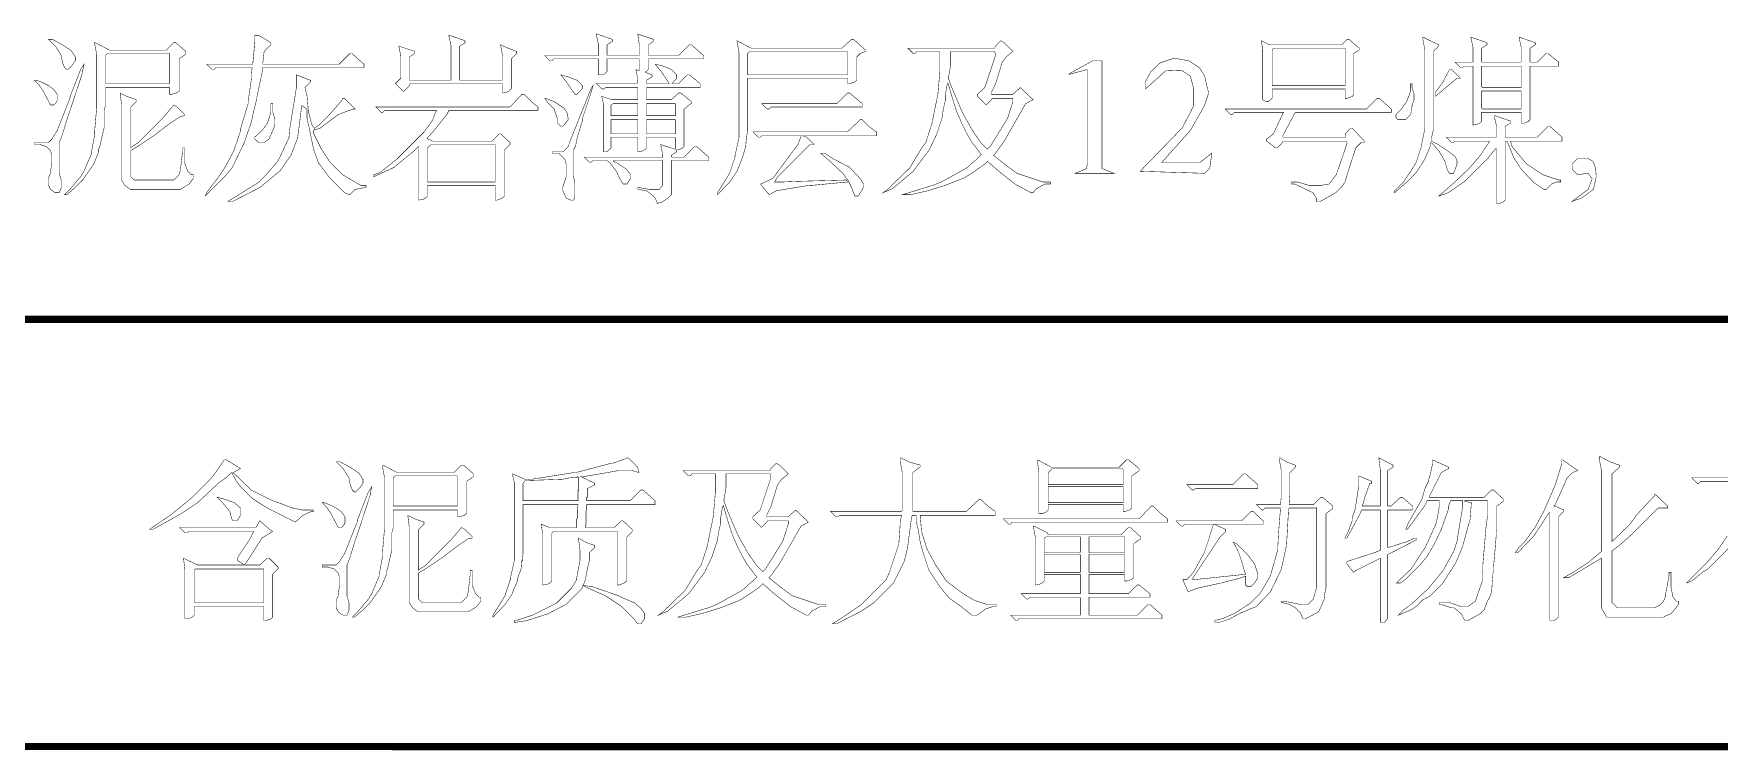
# Model space of a CAD drawing. Extents: x 94 to 452, y -72 to 1042.
# Drawn here: x 280.06 to 314.61, y 188.54 to 203.23 of the extents above; entities that cross this region are included whole.
import ezdxf

# ---------------------------------------------------------------- set-up
doc = ezdxf.new("R2010")
doc.units = 0
doc.header["$MEASUREMENT"] = 0
doc.layers.add('TREE_LAYER', color=7, linetype='Continuous')

msp = doc.modelspace()

# ---------------------------------------------------------------- linework, layer by layer
at = {"layer": 'TREE_LAYER'}
for points, const_width, elevation in [([(284.674788, 203.19746), (284.592436, 203.19746), (284.592436, 203.060205), (284.551259, 202.607264), (283.6042, 202.607264), (283.714004, 202.49746), (283.755181, 202.49746), (283.796357, 202.538636), (284.537534, 202.538636), (284.537534, 202.524911), (284.523808, 202.387656), (284.523808, 202.305303), (284.455181, 201.838636), (284.455181, 201.79746), (284.3042, 201.289617), (284.3042, 201.24844), (284.15322, 200.809225), (283.974788, 200.479813), (283.823808, 200.260205), (283.6042, 199.97197), (283.576749, 199.903342), (283.988514, 200.315107), (284.125769, 200.479813), (284.372828, 200.987656), (284.523808, 201.426872), (284.564985, 201.619029), (284.633612, 201.893538), (284.633612, 201.920989), (284.743416, 202.442558), (284.757141, 202.538636), (286.82969, 202.538636), (286.82969, 202.607264), (286.582632, 202.826872), (286.541455, 202.826872), (286.321847, 202.607264), (284.757141, 202.607264), (284.757141, 202.634715), (284.784592, 202.868048), (284.921847, 203.005303), (284.921847, 203.04648), (284.674788, 203.19746), (284.674788, 203.19746)], 0.01, 67), ([(288.586553, 203.19746), (288.572828, 203.19746), (288.572828, 203.170009), (288.614004, 202.991578), (288.614004, 202.277852), (288.600279, 202.277852), (287.776749, 202.277852), (287.763024, 202.277852), (287.763024, 202.758244), (287.872828, 202.826872), (287.872828, 202.826872), (287.872828, 202.868048), (287.543416, 202.977852), (287.584592, 202.77197), (287.584592, 202.319029), (287.474788, 202.209225), (287.625769, 202.058244), (287.65322, 202.058244), (287.763024, 202.168048), (287.763024, 202.195499), (287.776749, 202.209225), (289.670867, 202.209225), (289.670867, 202.195499), (289.670867, 202.017068), (289.75322, 202.030793), (289.808122, 202.058244), (289.849298, 202.099421), (289.849298, 202.717068), (289.959102, 202.826872), (289.959102, 202.868048), (289.780671, 202.936676), (289.62969, 203.005303), (289.670867, 202.77197), (289.670867, 202.277852), (289.670867, 202.277852), (288.792436, 202.277852), (288.792436, 202.277852), (288.792436, 202.977852), (288.902239, 203.04648), (288.902239, 203.04648), (288.902239, 203.087656), (288.586553, 203.19746), (288.586553, 203.19746)], 0.01, 67), ([(291.606161, 203.224911), (291.592436, 203.224911), (291.592436, 203.211185), (291.633612, 203.019029), (291.633612, 202.799421), (291.633612, 202.785695), (290.535573, 202.785695), (290.645377, 202.675891), (290.686553, 202.675891), (290.714004, 202.717068), (291.633612, 202.717068), (291.633612, 202.717068), (291.633612, 202.387656), (291.715965, 202.387656), (291.770867, 202.415107), (291.812043, 202.456283), (291.812043, 202.717068), (291.825769, 202.717068), (292.470867, 202.717068), (292.470867, 202.717068), (292.470867, 202.483734), (292.470867, 202.470009), (292.402239, 202.49746), (292.443416, 202.291578), (292.42969, 202.209225), (291.592436, 202.209225), (291.702239, 202.099421), (291.743416, 202.099421), (291.784592, 202.126872), (292.42969, 202.126872), (292.443416, 202.126872), (292.443416, 201.879813), (292.42969, 201.879813), (291.908122, 201.879813), (291.825769, 201.907264), (291.702239, 201.94844), (291.743416, 201.770009), (291.743416, 200.809225), (291.812043, 200.809225), (291.894396, 200.891578), (291.894396, 201.09746), (291.894396, 201.111185), (292.42969, 201.111185), (292.443416, 201.09746), (292.443416, 200.809225), (292.525769, 200.82295), (292.580671, 200.850401), (292.621847, 200.891578), (292.621847, 201.09746), (292.621847, 201.111185), (293.198318, 201.111185), (293.212043, 201.09746), (293.212043, 200.864127), (293.198318, 200.864127), (292.910083, 200.960205), (292.951259, 200.754323), (292.951259, 200.699421), (291.345377, 200.699421), (291.455181, 200.589617), (291.482632, 200.589617), (291.523808, 200.630793), (291.812043, 200.630793), (291.866945, 200.589617), (292.0042, 200.411185), (292.072828, 200.260205), (292.141455, 200.150401), (292.223808, 200.150401), (292.223808, 200.164127), (292.292436, 200.260205), (292.292436, 200.342558), (292.210083, 200.452362), (292.0042, 200.589617), (291.935573, 200.617068), (291.935573, 200.630793), (291.935573, 200.630793), (292.951259, 200.630793), (292.951259, 200.630793), (292.951259, 200.12295), (292.882632, 200.040597), (292.676749, 200.040597), (292.443416, 200.081774), (292.443416, 200.040597), (292.621847, 200.013146), (292.731651, 199.930793), (292.800279, 199.862166), (292.841455, 199.752362), (292.937534, 199.779813), (293.061063, 199.862166), (293.12969, 199.930793), (293.12969, 200.630793), (293.143416, 200.630793), (293.898318, 200.630793), (293.898318, 200.699421), (293.651259, 200.919029), (293.610083, 200.919029), (293.390475, 200.699421), (293.143416, 200.699421), (293.12969, 200.713146), (293.12969, 200.740597), (293.239494, 200.809225), (293.239494, 200.850401), (293.25322, 200.850401), (293.349298, 200.877852), (293.390475, 200.919029), (293.390475, 201.687656), (293.52773, 201.79746), (293.541455, 201.79746), (293.541455, 201.838636), (293.321847, 202.017068), (293.280671, 202.017068), (293.12969, 201.879813), (292.621847, 201.879813), (292.621847, 201.879813), (292.621847, 202.126872), (292.621847, 202.126872), (293.719886, 202.126872), (293.719886, 202.209225), (293.500279, 202.387656), (293.459102, 202.387656), (293.280671, 202.209225), (293.143416, 202.209225), (293.143416, 202.209225), (293.239494, 202.319029), (293.239494, 202.387656), (293.12969, 202.49746), (292.964985, 202.566087), (292.910083, 202.579813), (292.814004, 202.607264), (292.800279, 202.607264), (292.910083, 202.470009), (293.088514, 202.209225), (293.088514, 202.209225), (292.621847, 202.209225), (292.621847, 202.277852), (292.731651, 202.34648), (292.731651, 202.387656), (292.594396, 202.442558), (292.663024, 202.49746), (292.663024, 202.717068), (292.663024, 202.717068), (293.788514, 202.717068), (293.788514, 202.785695), (293.541455, 203.005303), (293.500279, 203.005303), (293.280671, 202.785695), (292.663024, 202.785695), (292.663024, 202.799421), (292.663024, 203.005303), (292.759102, 203.073931), (292.772828, 203.115107), (292.443416, 203.224911), (292.443416, 203.224911), (292.443416, 203.211185), (292.470867, 203.019029), (292.470867, 202.799421), (292.470867, 202.785695), (291.825769, 202.785695), (291.812043, 202.799421), (291.812043, 203.005303), (291.921847, 203.073931), (291.921847, 203.115107), (291.606161, 203.224911), (291.606161, 203.224911)], 0.01, 67), ([(308.543416, 203.156283), (308.52969, 203.156283), (308.52969, 203.128832), (308.570867, 202.909225), (308.570867, 201.275891), (308.515965, 201.015107), (308.502239, 200.919029), (308.392436, 200.589617), (308.282632, 200.411185), (308.131651, 200.191578), (307.95322, 200.013146), (307.95322, 199.97197), (308.186553, 200.177852), (308.392436, 200.383734), (308.570867, 200.658244), (308.680671, 200.919029), (308.694396, 201.001382), (308.721847, 200.987656), (308.872828, 200.809225), (308.982632, 200.617068), (309.037534, 200.424911), (309.07871, 200.370009), (309.161063, 200.370009), (309.22969, 200.54844), (309.22969, 200.630793), (309.202239, 200.699421), (309.174788, 200.726872), (309.010083, 200.850401), (308.845377, 200.960205), (308.708122, 201.028832), (308.708122, 201.09746), (308.749298, 201.275891), (308.749298, 202.868048), (308.859102, 202.977852), (308.859102, 203.005303), (308.680671, 203.087656), (308.543416, 203.156283), (308.543416, 203.156283)], 0.01, 67), ([(309.531651, 203.156283), (309.517926, 203.156283), (309.517926, 203.142558), (309.559102, 202.950401), (309.559102, 202.64844), (309.559102, 202.64844), (309.188514, 202.64844), (309.298318, 202.538636), (309.339494, 202.538636), (309.380671, 202.566087), (309.559102, 202.566087), (309.559102, 202.566087), (309.559102, 201.358244), (309.641455, 201.37197), (309.696357, 201.399421), (309.737534, 201.440597), (309.737534, 201.619029), (309.751259, 201.619029), (310.547337, 201.619029), (310.547337, 201.619029), (310.547337, 201.399421), (310.615965, 201.399421), (310.684592, 201.426872), (310.725769, 201.468048), (310.725769, 202.566087), (310.739494, 202.566087), (311.315965, 202.566087), (311.315965, 202.64844), (311.096357, 202.826872), (311.055181, 202.826872), (310.876749, 202.64844), (310.739494, 202.64844), (310.725769, 202.64844), (310.725769, 202.936676), (310.835573, 203.005303), (310.835573, 203.04648), (310.519886, 203.156283), (310.506161, 203.156283), (310.506161, 203.142558), (310.547337, 202.950401), (310.547337, 202.64844), (310.547337, 202.64844), (309.751259, 202.64844), (309.737534, 202.64844), (309.737534, 202.936676), (309.847337, 203.005303), (309.847337, 203.04648), (309.531651, 203.156283), (309.531651, 203.156283)], 0.01, 67), ([(280.447337, 203.115107), (280.364985, 203.115107), (280.515965, 202.964127), (280.625769, 202.785695), (280.65322, 202.634715), (280.694396, 202.538636), (280.735573, 202.49746), (280.763024, 202.49746), (280.845377, 202.579813), (280.914004, 202.675891), (280.914004, 202.758244), (280.831651, 202.881774), (280.694396, 202.977852), (280.447337, 203.115107), (280.447337, 203.115107)], 0.01, 67), ([(281.325769, 203.04648), (281.312043, 203.04648), (281.312043, 203.019029), (281.35322, 202.799421), (281.35322, 201.728832), (281.312043, 201.24844), (281.312043, 201.166087), (281.243416, 200.795499), (281.243416, 200.768048), (281.092436, 200.411185), (281.023808, 200.301382), (280.8042, 200.040597), (280.694396, 199.930793), (280.735573, 199.930793), (280.900279, 200.068048), (281.064985, 200.232754), (281.284592, 200.54844), (281.394396, 200.809225), (281.394396, 200.864127), (281.421847, 200.94648), (281.463024, 201.124911), (281.5042, 201.303342), (281.5042, 201.660205), (281.531651, 201.756283), (281.531651, 202.126872), (281.545377, 202.126872), (282.849298, 202.126872), (282.849298, 202.126872), (282.849298, 201.989617), (282.890475, 201.989617), (282.986553, 202.017068), (283.041455, 202.058244), (283.041455, 202.717068), (283.17871, 202.813146), (283.17871, 202.826872), (283.17871, 202.868048), (282.972828, 203.04648), (282.931651, 203.04648), (282.780671, 202.895499), (281.614004, 202.895499), (281.325769, 203.04648), (281.325769, 203.04648)], 0.01, 67), ([(281.572828, 202.826872), (281.572828, 202.826872), (282.849298, 202.826872), (282.849298, 202.826872), (282.849298, 202.209225), (282.849298, 202.209225), (281.545377, 202.209225), (281.531651, 202.209225), (281.531651, 202.785695), (281.572828, 202.826872), (281.572828, 202.826872)], 0.01, 67), ([(296.863024, 203.115107), (296.821847, 203.115107), (296.62969, 202.936676), (294.763024, 202.936676), (294.474788, 203.087656), (294.515965, 202.840597), (294.515965, 201.09746), (294.433612, 200.726872), (294.433612, 200.699421), (294.323808, 200.370009), (294.214004, 200.191578), (294.076749, 199.97197), (294.076749, 199.930793), (294.337534, 200.205303), (294.474788, 200.411185), (294.584592, 200.685695), (294.65322, 200.919029), (294.666945, 201.083734), (294.694396, 201.24844), (294.694396, 202.305303), (294.694396, 202.319029), (296.739494, 202.319029), (296.739494, 202.305303), (296.739494, 202.209225), (296.780671, 202.209225), (296.876749, 202.236676), (296.931651, 202.277852), (296.931651, 202.758244), (297.000279, 202.826872), (297.110083, 202.868048), (297.110083, 202.895499), (296.863024, 203.115107), (296.863024, 203.115107)], 0.01, 67), ([(294.721847, 202.854323), (294.735573, 202.868048), (296.739494, 202.868048), (296.739494, 202.854323), (296.739494, 202.387656), (296.739494, 202.387656), (294.694396, 202.387656), (294.694396, 202.387656), (294.694396, 202.826872), (294.721847, 202.854323), (294.721847, 202.854323)], 0.01, 67), ([(299.882632, 203.087656), (299.772828, 202.977852), (299.759102, 202.936676), (297.974788, 202.936676), (298.084592, 202.826872), (298.125769, 202.826872), (298.15322, 202.868048), (298.633612, 202.868048), (298.633612, 202.854323), (298.633612, 202.470009), (298.592436, 201.989617), (298.482632, 201.454323), (298.482632, 201.426872), (298.345377, 201.001382), (298.263024, 200.891578), (298.015965, 200.479813), (297.563024, 200.040597), (297.466945, 199.97197), (297.631651, 200.040597), (297.659102, 200.054323), (298.070867, 200.39746), (298.098318, 200.424911), (298.414004, 200.850401), (298.564985, 201.166087), (298.674788, 201.495499), (298.702239, 201.673931), (298.743416, 201.852362), (298.743416, 201.962166), (298.784592, 202.209225), (298.798318, 202.22295), (298.85322, 202.030793), (298.963024, 201.673931), (299.072828, 201.413146), (299.196357, 201.166087), (299.292436, 201.001382), (299.484592, 200.754323), (299.415965, 200.685695), (299.182632, 200.479813), (298.688514, 200.205303), (298.496357, 200.12295), (298.441455, 200.109225), (297.906161, 199.944519), (297.864985, 199.930793), (298.02969, 199.930793), (298.386553, 200.013146), (298.743416, 200.12295), (299.12773, 200.273931), (299.306161, 200.383734), (299.539494, 200.54844), (299.608122, 200.617068), (299.841455, 200.411185), (300.170867, 200.150401), (300.500279, 199.97197), (300.541455, 199.97197), (300.610083, 200.054323), (300.788514, 200.150401), (300.898318, 200.150401), (300.898318, 200.191578), (300.747337, 200.191578), (300.212043, 200.370009), (299.951259, 200.562166), (299.731651, 200.740597), (299.772828, 200.781774), (299.951259, 201.028832), (300.390475, 201.79746), (300.541455, 201.879813), (300.280671, 202.126872), (300.12969, 201.989617), (299.7042, 201.989617), (299.690475, 201.989617), (299.690475, 202.030793), (299.772828, 202.195499), (299.910083, 202.64844), (299.992436, 202.758244), (300.12969, 202.868048), (299.951259, 203.04648), (299.882632, 203.087656), (299.882632, 203.087656)], 0.01, 67), ([(298.85322, 202.854323), (298.85322, 202.868048), (299.759102, 202.868048), (299.772828, 202.785695), (299.55322, 202.126872), (299.402239, 201.989617), (299.402239, 201.94844), (299.580671, 201.770009), (299.690475, 201.879813), (299.7042, 201.907264), (300.12969, 201.907264), (300.12969, 201.907264), (300.12969, 201.838636), (300.019886, 201.495499), (299.800279, 201.138636), (299.663024, 200.919029), (299.608122, 200.864127), (299.470867, 201.001382), (299.292436, 201.262166), (299.100279, 201.605303), (298.894396, 202.085695), (298.812043, 202.305303), (298.812043, 202.34648), (298.85322, 202.579813), (298.85322, 202.854323), (298.85322, 202.854323)], 0.01, 67), ([(307.019886, 203.115107), (306.97871, 203.115107), (306.868906, 203.005303), (305.386553, 203.005303), (305.221847, 203.087656), (305.249298, 202.909225), (305.249298, 201.879813), (305.317926, 201.838636), (305.359102, 201.838636), (305.441455, 201.907264), (305.441455, 202.085695), (305.441455, 202.099421), (306.937534, 202.099421), (306.937534, 202.085695), (306.937534, 201.907264), (306.97871, 201.907264), (307.088514, 201.94844), (307.115965, 201.989617), (307.115965, 202.826872), (307.225769, 202.895499), (307.225769, 202.936676), (307.019886, 203.115107), (307.019886, 203.115107)], 0.01, 67), ([(305.468906, 202.936676), (305.468906, 202.936676), (306.937534, 202.936676), (306.937534, 202.936676), (306.937534, 202.168048), (306.937534, 202.168048), (305.441455, 202.168048), (305.441455, 202.168048), (305.441455, 202.895499), (305.468906, 202.936676), (305.468906, 202.936676)], 0.01, 67), ([(281.092436, 202.607264), (281.023808, 202.49746), (280.8042, 201.934715), (280.8042, 201.907264), (280.543416, 201.24844), (280.433612, 201.070009), (280.364985, 201.001382), (280.076749, 201.001382), (280.076749, 200.960205), (280.186553, 200.960205), (280.323808, 200.919029), (280.406161, 200.836676), (280.433612, 200.740597), (280.433612, 200.589617), (280.406161, 200.39746), (280.406161, 200.370009), (280.364985, 200.273931), (280.364985, 200.12295), (280.406161, 200.040597), (280.502239, 199.97197), (280.584592, 199.97197), (280.625769, 200.068048), (280.625769, 200.232754), (280.584592, 200.370009), (280.584592, 201.001382), (280.625769, 201.09746), (280.666945, 201.220989), (280.763024, 201.536676), (280.790475, 201.605303), (281.064985, 202.442558), (281.064985, 202.470009), (281.092436, 202.607264), (281.092436, 202.607264)], 0.01, 67), ([(301.955181, 202.675891), (301.763024, 202.675891), (301.268906, 202.401382), (301.296357, 202.401382), (301.65322, 202.49746), (301.65322, 202.250401), (301.65322, 200.562166), (301.639494, 200.466087), (301.406161, 200.370009), (302.202239, 200.370009), (301.996357, 200.452362), (301.955181, 200.466087), (301.955181, 200.54844), (301.955181, 202.675891), (301.955181, 202.675891)], 0.01, 67), ([(303.739494, 202.675891), (303.437534, 202.730793), (303.149298, 202.634715), (302.957141, 202.456283), (302.847337, 202.250401), (302.847337, 202.099421), (303.259102, 202.470009), (303.588514, 202.483734), (303.766945, 202.360205), (303.835573, 202.099421), (303.835573, 201.756283), (303.602239, 201.303342), (302.737534, 200.411185), (304.055181, 200.370009), (304.164985, 200.479813), (304.206161, 200.781774), (303.959102, 200.589617), (303.259102, 200.589617), (303.176749, 200.589617), (303.766945, 201.24844), (304.055181, 201.756283), (304.096357, 201.879813), (304.137534, 202.003342), (304.137534, 202.030793), (304.110083, 202.140597), (304.068906, 202.319029), (304.055181, 202.373931), (303.959102, 202.524911), (303.945377, 202.538636), (303.739494, 202.675891), (303.739494, 202.675891)], 0.01, 67), ([(309.119886, 202.49746), (309.07871, 202.49746), (308.941455, 202.236676), (308.790475, 202.030793), (308.790475, 201.94844), (309.22969, 202.319029), (309.298318, 202.319029), (309.119886, 202.49746), (309.119886, 202.49746)], 0.01, 67), ([(309.737534, 202.566087), (309.751259, 202.566087), (310.547337, 202.566087), (310.547337, 202.566087), (310.547337, 202.140597), (310.547337, 202.126872), (309.751259, 202.126872), (309.737534, 202.140597), (309.737534, 202.566087), (309.737534, 202.566087)], 0.01, 67), ([(280.117926, 202.277852), (280.076749, 202.277852), (280.159102, 202.195499), (280.255181, 202.058244), (280.406161, 201.770009), (280.474788, 201.770009), (280.515965, 201.811185), (280.543416, 201.866087), (280.543416, 201.989617), (280.474788, 202.085695), (280.364985, 202.168048), (280.22773, 202.236676), (280.117926, 202.277852), (280.117926, 202.277852)], 0.01, 67), ([(285.443416, 202.387656), (285.443416, 202.387656), (285.443416, 202.113146), (285.306161, 201.262166), (285.292436, 201.09746), (285.072828, 200.630793), (284.85322, 200.370009), (284.661063, 200.177852), (284.043416, 199.793538), (284.139494, 199.793538), (284.702239, 200.081774), (285.114004, 200.424911), (285.333612, 200.740597), (285.470867, 201.09746), (285.512043, 201.413146), (285.55322, 201.756283), (285.663024, 201.687656), (285.663024, 201.495499), (285.7042, 201.317068), (285.800279, 200.850401), (285.896357, 200.589617), (285.923808, 200.54844), (286.12969, 200.273931), (286.431651, 199.97197), (286.52773, 199.930793), (286.541455, 199.930793), (286.651259, 200.040597), (286.870867, 200.081774), (286.870867, 200.12295), (286.761063, 200.12295), (286.390475, 200.342558), (286.12969, 200.603342), (285.951259, 200.877852), (285.800279, 201.179813), (285.800279, 201.24844), (285.814004, 201.262166), (285.923808, 201.289617), (286.308122, 201.577852), (286.610083, 201.687656), (286.651259, 201.687656), (286.431651, 201.907264), (286.390475, 201.907264), (286.390475, 201.879813), (286.102239, 201.550401), (285.937534, 201.385695), (285.814004, 201.289617), (285.759102, 201.37197), (285.690475, 201.64648), (285.663024, 201.962166), (285.621847, 202.126872), (285.621847, 202.126872), (285.731651, 202.236676), (285.731651, 202.277852), (285.443416, 202.387656), (285.443416, 202.387656)], 0.01, 67), ([(291.523808, 202.168048), (291.482632, 202.099421), (291.043416, 201.001382), (291.015965, 200.919029), (290.906161, 200.809225), (290.686553, 200.809225), (290.686553, 200.781774), (290.823808, 200.781774), (290.947337, 200.658244), (290.974788, 200.562166), (290.974788, 200.301382), (290.906161, 200.095499), (290.906161, 200.013146), (290.974788, 199.862166), (291.070867, 199.820989), (291.125769, 199.820989), (291.15322, 199.889617), (291.15322, 200.164127), (291.125769, 200.301382), (291.125769, 200.850401), (291.166945, 200.932754), (291.208122, 201.124911), (291.3042, 201.440597), (291.3042, 201.481774), (291.482632, 202.017068), (291.523808, 202.168048), (291.523808, 202.168048)], 0.01, 67), ([(290.87871, 202.387656), (290.864985, 202.387656), (290.974788, 202.250401), (291.15322, 201.989617), (291.194396, 201.989617), (291.3042, 202.099421), (291.3042, 202.168048), (291.194396, 202.277852), (291.015965, 202.34648), (290.961063, 202.360205), (290.87871, 202.387656), (290.87871, 202.387656)], 0.01, 67), ([(308.310083, 202.209225), (308.282632, 202.209225), (308.282632, 202.058244), (308.200279, 201.838636), (308.090475, 201.687656), (307.980671, 201.577852), (307.980671, 201.509225), (308.021847, 201.468048), (308.172828, 201.468048), (308.282632, 201.577852), (308.310083, 201.742558), (308.310083, 201.770009), (308.351259, 201.866087), (308.351259, 201.989617), (308.310083, 202.126872), (308.310083, 202.209225), (308.310083, 202.209225)], 0.01, 67), ([(281.833612, 202.017068), (281.833612, 202.017068), (281.833612, 202.003342), (281.861063, 201.783734), (281.861063, 200.232754), (281.92969, 200.12295), (282.039494, 200.040597), (283.068906, 200.040597), (283.137534, 200.081774), (283.247337, 200.150401), (283.32969, 200.260205), (283.32969, 200.342558), (283.288514, 200.342558), (283.219886, 200.411185), (283.151259, 200.589617), (283.151259, 200.891578), (283.110083, 200.891578), (283.110083, 200.795499), (283.068906, 200.438636), (283.041455, 200.342558), (282.931651, 200.232754), (282.121847, 200.232754), (282.05322, 200.301382), (282.05322, 200.836676), (282.190475, 200.919029), (282.519886, 201.138636), (282.863024, 201.399421), (283.068906, 201.536676), (283.151259, 201.550401), (283.151259, 201.577852), (283.000279, 201.728832), (282.931651, 201.770009), (282.712043, 201.509225), (282.190475, 200.987656), (282.080671, 200.919029), (282.05322, 200.891578), (282.05322, 200.905303), (282.05322, 201.728832), (282.163024, 201.838636), (282.163024, 201.879813), (281.970867, 201.94844), (281.833612, 202.017068), (281.833612, 202.017068)], 0.01, 67), ([(284.963024, 201.79746), (284.921847, 201.79746), (284.921847, 201.619029), (284.85322, 201.399421), (284.743416, 201.24844), (284.592436, 201.111185), (284.592436, 201.070009), (284.674788, 201.001382), (284.784592, 201.001382), (284.880671, 201.070009), (284.963024, 201.24844), (285.0042, 201.358244), (285.0042, 201.481774), (284.963024, 201.619029), (284.963024, 201.79746), (284.963024, 201.79746)], 0.01, 67), ([(290.110083, 201.989617), (290.068906, 201.989617), (289.821847, 201.728832), (287.076749, 201.728832), (287.186553, 201.619029), (287.214004, 201.619029), (287.255181, 201.660205), (288.312043, 201.660205), (288.312043, 201.64648), (288.257141, 201.52295), (288.243416, 201.468048), (288.064985, 201.220989), (287.502239, 200.658244), (287.159102, 200.383734), (287.035573, 200.342558), (287.035573, 200.301382), (287.392436, 200.466087), (287.447337, 200.493538), (287.831651, 200.809225), (287.941455, 200.919029), (287.955181, 200.919029), (287.955181, 199.820989), (288.037534, 199.834715), (288.092436, 199.862166), (288.133612, 199.903342), (288.133612, 200.109225), (288.133612, 200.12295), (289.519886, 200.12295), (289.519886, 200.109225), (289.519886, 199.820989), (289.561063, 199.820989), (289.670867, 199.862166), (289.712043, 199.903342), (289.712043, 200.850401), (289.821847, 200.960205), (289.821847, 201.001382), (289.62969, 201.179813), (289.602239, 201.179813), (289.451259, 201.028832), (288.243416, 201.028832), (288.119886, 201.083734), (288.257141, 201.234715), (288.531651, 201.577852), (288.572828, 201.660205), (290.398318, 201.660205), (290.398318, 201.728832), (290.261063, 201.838636), (290.110083, 201.989617), (290.110083, 201.989617)], 0.01, 67), ([(290.549298, 201.907264), (290.535573, 201.907264), (290.6042, 201.811185), (290.72773, 201.687656), (290.796357, 201.481774), (290.796357, 201.399421), (290.864985, 201.330793), (290.906161, 201.330793), (291.015965, 201.468048), (291.002239, 201.591578), (290.933612, 201.701382), (290.72773, 201.838636), (290.549298, 201.907264), (290.549298, 201.907264)], 0.01, 67), ([(291.935573, 201.79746), (291.949298, 201.79746), (292.42969, 201.79746), (292.443416, 201.79746), (292.443416, 201.550401), (292.42969, 201.550401), (291.894396, 201.550401), (291.894396, 201.550401), (291.894396, 201.770009), (291.935573, 201.79746), (291.935573, 201.79746)], 0.01, 67), ([(292.621847, 201.79746), (292.621847, 201.79746), (293.198318, 201.79746), (293.212043, 201.79746), (293.212043, 201.550401), (293.198318, 201.550401), (292.621847, 201.550401), (292.621847, 201.550401), (292.621847, 201.79746), (292.621847, 201.79746)], 0.01, 67), ([(296.780671, 202.017068), (296.739494, 202.017068), (296.519886, 201.79746), (294.982632, 201.79746), (295.092436, 201.687656), (295.133612, 201.687656), (295.174788, 201.728832), (297.041455, 201.728832), (297.041455, 201.79746), (296.780671, 202.017068), (296.780671, 202.017068)], 0.01, 67), ([(307.637534, 201.907264), (307.596357, 201.907264), (307.376749, 201.687656), (304.480671, 201.687656), (304.590475, 201.577852), (304.631651, 201.577852), (304.672828, 201.619029), (305.674788, 201.619029), (305.674788, 201.619029), (305.661063, 201.591578), (305.468906, 201.179813), (305.331651, 201.070009), (305.331651, 201.028832), (305.510083, 200.891578), (305.551259, 200.891578), (305.661063, 201.001382), (305.661063, 201.028832), (306.964985, 201.028832), (306.97871, 200.987656), (306.759102, 200.342558), (306.608122, 200.150401), (306.443416, 200.12295), (306.196357, 200.12295), (305.963024, 200.191578), (305.839494, 200.191578), (305.839494, 200.150401), (305.908122, 200.150401), (306.27871, 199.97197), (306.347337, 199.862166), (306.347337, 199.793538), (306.42969, 199.793538), (306.745377, 199.97197), (306.868906, 200.095499), (306.937534, 200.191578), (306.97871, 200.342558), (307.157141, 200.891578), (307.266945, 201.001382), (307.335573, 201.001382), (307.335573, 201.028832), (307.088514, 201.289617), (307.047337, 201.289617), (306.937534, 201.179813), (306.951259, 201.124911), (306.951259, 201.111185), (305.661063, 201.111185), (305.661063, 201.138636), (305.908122, 201.605303), (305.921847, 201.619029), (307.884592, 201.619029), (307.884592, 201.687656), (307.637534, 201.907264), (307.637534, 201.907264)], 0.01, 67), ([(309.737534, 202.058244), (309.751259, 202.058244), (310.547337, 202.058244), (310.547337, 202.058244), (310.547337, 201.701382), (310.547337, 201.687656), (309.751259, 201.687656), (309.737534, 201.701382), (309.737534, 202.058244), (309.737534, 202.058244)], 0.01, 67), ([(291.894396, 201.468048), (291.894396, 201.468048), (292.42969, 201.468048), (292.443416, 201.468048), (292.443416, 201.179813), (292.42969, 201.179813), (291.894396, 201.179813), (291.894396, 201.179813), (291.894396, 201.468048), (291.894396, 201.468048)], 0.01, 67), ([(292.621847, 201.468048), (292.621847, 201.468048), (293.198318, 201.468048), (293.212043, 201.468048), (293.212043, 201.179813), (293.198318, 201.179813), (292.621847, 201.179813), (292.621847, 201.179813), (292.621847, 201.468048), (292.621847, 201.468048)], 0.01, 67), ([(297.041455, 201.468048), (297.000279, 201.468048), (296.739494, 201.220989), (294.8042, 201.220989), (294.914004, 201.111185), (294.955181, 201.111185), (294.982632, 201.138636), (295.792436, 201.138636), (295.792436, 201.138636), (295.723808, 200.960205), (295.215965, 200.273931), (295.174788, 200.24648), (294.955181, 200.150401), (295.133612, 199.930793), (295.284592, 200.013146), (295.614004, 200.068048), (295.957141, 200.12295), (296.012043, 200.12295), (296.739494, 200.191578), (296.712043, 200.232754), (295.737534, 200.205303), (295.723808, 200.205303), (295.408122, 200.191578), (295.408122, 200.191578), (295.257141, 200.191578), (295.243416, 200.191578), (295.312043, 200.301382), (295.970867, 200.960205), (296.05322, 200.960205), (295.902239, 201.111185), (295.819886, 201.138636), (295.819886, 201.138636), (295.819886, 201.138636), (297.32969, 201.138636), (297.32969, 201.220989), (297.17871, 201.330793), (297.041455, 201.468048), (297.041455, 201.468048)], 0.01, 67), ([(310.012043, 201.550401), (309.998318, 201.550401), (309.998318, 201.52295), (310.039494, 201.344519), (310.039494, 201.111185), (310.025769, 201.111185), (309.010083, 201.111185), (309.119886, 201.001382), (309.161063, 201.001382), (309.188514, 201.028832), (309.888514, 201.028832), (309.902239, 201.028832), (309.710083, 200.740597), (309.490475, 200.479813), (309.202239, 200.205303), (308.859102, 199.903342), (309.051259, 199.97197), (309.408122, 200.219029), (309.847337, 200.658244), (310.025769, 200.877852), (310.039494, 200.877852), (310.039494, 199.752362), (310.108122, 199.752362), (310.176749, 199.779813), (310.217926, 199.820989), (310.217926, 201.028832), (310.217926, 201.028832), (310.245377, 201.028832), (310.259102, 201.028832), (310.396357, 200.685695), (310.547337, 200.452362), (310.808122, 200.177852), (311.014004, 200.040597), (311.055181, 200.040597), (311.164985, 200.150401), (311.274788, 200.191578), (311.357141, 200.191578), (311.357141, 200.232754), (311.315965, 200.232754), (310.986553, 200.342558), (310.657141, 200.562166), (310.368906, 200.905303), (310.355181, 200.932754), (310.32773, 201.028832), (310.32773, 201.028832), (311.384592, 201.028832), (311.384592, 201.111185), (311.137534, 201.330793), (311.096357, 201.330793), (310.876749, 201.111185), (310.217926, 201.111185), (310.217926, 201.111185), (310.217926, 201.330793), (310.32773, 201.399421), (310.32773, 201.440597), (310.012043, 201.550401), (310.012043, 201.550401)], 0.01, 67), ([(288.202239, 200.960205), (288.202239, 200.960205), (289.519886, 200.960205), (289.519886, 200.960205), (289.519886, 200.191578), (289.519886, 200.191578), (288.133612, 200.191578), (288.133612, 200.191578), (288.133612, 200.891578), (288.202239, 200.960205), (288.202239, 200.960205)], 0.01, 67), ([(296.272828, 200.781774), (296.190475, 200.781774), (296.410083, 200.589617), (296.643416, 200.370009), (296.75322, 200.219029), (296.821847, 200.081774), (296.890475, 199.903342), (296.959102, 199.903342), (297.068906, 200.081774), (297.068906, 200.150401), (297.000279, 200.260205), (296.780671, 200.493538), (296.437534, 200.67197), (296.272828, 200.781774), (296.272828, 200.781774)], 0.01, 67), ([(311.919886, 200.67197), (311.700279, 200.67197), (311.590475, 200.562166), (311.590475, 200.452362), (311.700279, 200.342558), (311.919886, 200.370009), (312.002239, 200.260205), (311.919886, 200.040597), (311.590475, 199.793538), (311.782632, 199.862166), (312.02969, 200.040597), (312.084592, 200.301382), (312.070867, 200.479813), (312.015965, 200.617068), (311.919886, 200.67197), (311.919886, 200.67197)], 0.01, 67), ([(221.22612, 197.373677), (399.22612, 197.373677)], 0.15, 178), ([(284.010607, 194.495799), (283.969431, 194.495799), (283.955705, 194.482074), (283.81845, 194.276192), (283.681195, 194.09776), (283.296882, 193.713446), (282.857666, 193.356584), (282.432176, 193.068348), (282.500803, 193.068348), (282.898842, 193.287956), (283.090999, 193.39776), (283.420411, 193.617368), (283.859627, 194.029133), (283.900803, 194.056584), (283.996882, 194.125211), (284.120411, 194.235015), (284.21649, 194.056584), (284.298842, 193.94678), (284.532176, 193.713446), (284.738058, 193.576192), (284.902764, 193.480113), (285.424333, 193.219329), (285.575313, 193.356584), (285.753744, 193.438937), (285.794921, 193.438937), (285.794921, 193.466388), (285.561588, 193.466388), (285.383156, 193.507564), (285.355705, 193.507564), (285.190999, 193.576192), (284.957666, 193.658545), (284.51845, 193.878152), (284.147862, 194.235015), (284.298842, 194.317368), (284.010607, 194.495799), (284.010607, 194.495799)], 0.01, 68), ([(292.245901, 194.536976), (291.930215, 194.427172), (291.902764, 194.427172), (291.175313, 194.235015), (291.134137, 194.235015), (290.269431, 194.09776), (290.200803, 194.09776), (290.200803, 194.084035), (290.132176, 194.084035), (290.132176, 194.09776), (290.104725, 194.111486), (289.871391, 194.207564), (289.912568, 194.029133), (289.912568, 192.436976), (289.830215, 192.066388), (289.830215, 192.038937), (289.720411, 191.709525), (289.610607, 191.531094), (289.473352, 191.311486), (289.473352, 191.270309), (289.734137, 191.544819), (289.871391, 191.750701), (289.885117, 191.805603), (289.981195, 192.025211), (289.981195, 192.066388), (290.049823, 192.258545), (290.063548, 192.42325), (290.077274, 192.42325), (290.077274, 192.464427), (290.090999, 192.587956), (290.090999, 193.576192), (290.090999, 193.576192), (291.202764, 193.576192), (291.21649, 193.576192), (291.202764, 193.466388), (291.202764, 193.466388), (291.202764, 193.370309), (291.202764, 193.370309), (291.202764, 193.287956), (291.189039, 193.287956), (291.189039, 193.191878), (291.189039, 193.191878), (291.189039, 193.109525), (291.189039, 193.109525), (290.626293, 193.109525), (290.461588, 193.178152), (290.489039, 192.999721), (290.489039, 191.929133), (290.585117, 191.942858), (290.640019, 191.970309), (290.681195, 192.011486), (290.681195, 192.999721), (290.708646, 193.027172), (292.026293, 193.027172), (292.026293, 193.027172), (292.026293, 191.929133), (292.06747, 191.929133), (292.163548, 191.970309), (292.21845, 192.011486), (292.21845, 192.917368), (292.328254, 193.027172), (292.328254, 193.068348), (292.136097, 193.24678), (292.108646, 193.24678), (291.957666, 193.109525), (291.381195, 193.109525), (291.36747, 193.109525), (291.36747, 193.150701), (291.381195, 193.164427), (291.381195, 193.260505), (291.381195, 193.260505), (291.381195, 193.356584), (291.381195, 193.356584), (291.381195, 193.452662), (291.394921, 193.466388), (291.394921, 193.576192), (291.394921, 193.576192), (292.794921, 193.576192), (292.794921, 193.658545), (292.547862, 193.878152), (292.506686, 193.878152), (292.287078, 193.658545), (291.408646, 193.658545), (291.394921, 193.658545), (291.394921, 193.727172), (291.408646, 193.727172), (291.408646, 193.905603), (291.545901, 193.974231), (291.559627, 193.987956), (291.559627, 194.015407), (291.271391, 194.152662), (291.298842, 194.152662), (291.422372, 194.166388), (292.053744, 194.276192), (292.328254, 194.276192), (292.465509, 194.235015), (292.438058, 194.344819), (292.245901, 194.536976), (292.245901, 194.536976)], 0.01, 68), ([(297.832176, 194.536976), (297.81845, 194.536976), (297.81845, 194.468348), (297.859627, 194.248741), (297.859627, 193.452662), (297.845901, 193.438937), (296.390999, 193.438937), (296.500803, 193.329133), (296.54198, 193.329133), (296.583156, 193.356584), (297.845901, 193.356584), (297.845901, 193.356584), (297.81845, 193.205603), (297.81845, 193.150701), (297.790999, 192.766388), (297.722372, 192.560505), (297.708646, 192.519329), (297.598842, 192.189917), (297.530215, 192.038937), (297.008646, 191.517368), (296.665509, 191.284035), (296.432176, 191.133054), (296.514529, 191.133054), (297.022372, 191.393839), (297.269431, 191.558545), (297.681195, 191.970309), (297.900803, 192.409525), (297.969431, 192.684035), (298.051784, 193.315407), (298.065509, 193.356584), (298.147862, 193.356584), (298.147862, 193.233054), (298.189039, 193.068348), (298.230215, 192.807564), (298.298842, 192.560505), (298.408646, 192.231094), (298.628254, 191.901682), (298.806686, 191.682074), (298.834137, 191.654623), (299.06747, 191.489917), (299.287078, 191.311486), (299.396882, 191.311486), (299.561588, 191.435015), (299.726293, 191.489917), (299.794921, 191.489917), (299.794921, 191.531094), (299.602764, 191.531094), (299.34198, 191.613446), (299.108646, 191.750701), (298.765509, 192.011486), (298.545901, 192.340897), (298.36747, 192.670309), (298.257666, 193.027172), (298.230215, 193.342858), (298.230215, 193.356584), (299.76747, 193.356584), (299.76747, 193.438937), (299.61649, 193.548741), (299.465509, 193.685996), (299.438058, 193.685996), (299.177274, 193.438937), (298.079235, 193.438937), (298.079235, 193.438937), (298.079235, 193.438937), (298.079235, 194.235015), (298.21649, 194.344819), (298.230215, 194.344819), (298.230215, 194.385996), (297.996882, 194.454623), (297.832176, 194.536976), (297.832176, 194.536976)], 0.01, 68), ([(300.632176, 194.495799), (300.632176, 194.495799), (300.632176, 194.468348), (300.659627, 194.248741), (300.659627, 193.39776), (300.74198, 193.39776), (300.810607, 193.425211), (300.851784, 193.466388), (300.851784, 193.576192), (300.851784, 193.576192), (302.375313, 193.576192), (302.389039, 193.576192), (302.389039, 193.438937), (302.430215, 193.438937), (302.526293, 193.466388), (302.56747, 193.507564), (302.56747, 194.166388), (302.704725, 194.262466), (302.71845, 194.276192), (302.71845, 194.317368), (302.498842, 194.495799), (302.457666, 194.495799), (302.306686, 194.344819), (300.920411, 194.344819), (300.632176, 194.495799), (300.632176, 194.495799)], 0.01, 68), ([(305.600803, 194.536976), (305.587078, 194.536976), (305.587078, 194.509525), (305.628254, 194.289917), (305.628254, 193.727172), (305.614529, 193.589917), (305.614529, 193.576192), (305.120411, 193.576192), (305.230215, 193.466388), (305.257666, 193.466388), (305.298842, 193.507564), (305.600803, 193.507564), (305.614529, 193.507564), (305.573352, 192.985996), (305.559627, 192.725211), (305.559627, 192.656584), (305.408646, 192.12129), (305.257666, 191.860505), (305.189039, 191.750701), (304.996882, 191.558545), (304.681195, 191.352662), (304.434137, 191.242858), (304.269431, 191.201682), (304.269431, 191.160505), (304.351784, 191.160505), (304.557666, 191.229133), (304.81845, 191.366388), (305.120411, 191.489917), (305.408646, 191.791878), (305.628254, 192.244819), (305.683156, 192.491878), (305.738058, 192.752662), (305.779235, 193.480113), (305.79296, 193.507564), (306.355705, 193.507564), (306.355705, 193.507564), (306.355705, 191.887956), (306.287078, 191.640897), (306.177274, 191.531094), (306.012568, 191.531094), (305.889039, 191.558545), (305.834137, 191.57227), (305.655705, 191.599721), (305.628254, 191.599721), (305.628254, 191.57227), (305.806686, 191.531094), (305.91649, 191.462466), (306.026293, 191.352662), (306.06747, 191.242858), (306.136097, 191.242858), (306.396882, 191.380113), (306.506686, 191.627172), (306.520411, 191.750701), (306.547862, 191.874231), (306.547862, 193.39776), (306.685117, 193.493839), (306.685117, 193.507564), (306.685117, 193.548741), (306.479235, 193.727172), (306.438058, 193.727172), (306.287078, 193.576192), (305.79296, 193.576192), (305.79296, 193.617368), (305.806686, 193.809525), (305.806686, 194.235015), (305.91649, 194.344819), (305.91649, 194.385996), (305.738058, 194.454623), (305.600803, 194.536976), (305.600803, 194.536976)], 0.01, 68), ([(307.632176, 194.536976), (307.632176, 194.536976), (307.632176, 194.509525), (307.659627, 194.289917), (307.659627, 193.548741), (307.659627, 193.548741), (307.302764, 193.548741), (307.289039, 193.548741), (307.330215, 193.67227), (307.330215, 193.699721), (307.440019, 194.001682), (307.453744, 194.015407), (307.481195, 194.015407), (307.481195, 194.056584), (307.220411, 194.166388), (307.220411, 193.974231), (307.151784, 193.535015), (307.151784, 193.507564), (307.083156, 193.301682), (307.083156, 193.24678), (307.000803, 193.027172), (306.932176, 192.889917), (306.973352, 192.889917), (306.973352, 192.889917), (307.234137, 193.370309), (307.275313, 193.466388), (307.659627, 193.466388), (307.659627, 193.466388), (307.659627, 192.642858), (307.563548, 192.601682), (306.973352, 192.409525), (306.973352, 192.368348), (307.110607, 192.189917), (307.151784, 192.231094), (307.165509, 192.231094), (307.659627, 192.478152), (307.659627, 192.478152), (307.659627, 191.160505), (307.74198, 191.160505), (307.810607, 191.242858), (307.810607, 192.54678), (307.824333, 192.560505), (308.387078, 192.848741), (308.400803, 192.848741), (308.400803, 192.889917), (308.359627, 192.889917), (308.181195, 192.807564), (308.16747, 192.807564), (307.824333, 192.69776), (307.810607, 192.69776), (307.810607, 193.466388), (307.810607, 193.466388), (308.31845, 193.466388), (308.31845, 193.548741), (308.112568, 193.727172), (308.071391, 193.727172), (307.879235, 193.548741), (307.810607, 193.548741), (307.810607, 193.548741), (307.810607, 194.276192), (307.920411, 194.344819), (307.920411, 194.344819), (307.920411, 194.385996), (307.632176, 194.536976), (307.632176, 194.536976)], 0.01, 68), ([(308.730215, 194.495799), (308.730215, 194.495799), (308.730215, 194.413446), (308.675313, 194.166388), (308.661588, 194.138937), (308.647862, 194.056584), (308.579235, 193.919329), (308.510607, 193.685996), (308.236097, 193.205603), (308.181195, 193.068348), (308.208646, 193.068348), (308.222372, 193.082074), (308.565509, 193.548741), (308.620411, 193.658545), (308.86747, 193.658545), (308.86747, 193.644819), (308.86747, 193.535015), (308.826293, 193.287956), (308.812568, 193.260505), (308.798842, 193.178152), (308.579235, 192.69776), (308.290999, 192.258545), (307.989039, 191.970309), (308.071391, 191.970309), (308.16747, 192.038937), (308.483156, 192.354623), (308.620411, 192.519329), (308.757666, 192.752662), (308.908646, 193.068348), (309.059627, 193.493839), (309.059627, 193.548741), (309.100803, 193.658545), (309.347862, 193.658545), (309.347862, 193.644819), (309.347862, 193.535015), (309.238058, 192.876192), (309.238058, 192.848741), (309.169431, 192.629133), (308.949823, 192.231094), (308.647862, 191.860505), (308.304725, 191.544819), (308.140019, 191.42129), (308.030215, 191.311486), (308.290999, 191.42129), (308.428254, 191.517368), (308.510607, 191.613446), (308.689039, 191.709525), (308.922372, 191.942858), (309.196882, 192.368348), (309.251784, 192.491878), (309.347862, 192.725211), (309.402764, 192.931094), (309.498842, 193.274231), (309.526293, 193.617368), (309.389039, 193.644819), (309.389039, 193.658545), (309.855705, 193.658545), (309.855705, 193.644819), (309.855705, 193.342858), (309.828254, 193.136976), (309.787078, 192.656584), (309.787078, 192.656584), (309.759627, 192.327172), (309.759627, 192.313446), (309.759627, 192.217368), (309.745901, 192.203643), (309.745901, 191.99776), (309.636097, 191.682074), (309.608646, 191.599721), (309.457666, 191.489917), (309.306686, 191.489917), (309.073352, 191.57227), (308.86747, 191.57227), (308.86747, 191.531094), (308.908646, 191.531094), (309.114529, 191.462466), (309.169431, 191.462466), (309.320411, 191.338937), (309.389039, 191.201682), (309.457666, 191.201682), (309.704725, 191.338937), (309.787078, 191.42129), (309.855705, 191.599721), (309.896882, 191.668348), (309.938058, 191.778152), (309.951784, 191.942858), (309.951784, 191.956584), (309.951784, 191.984035), (309.965509, 192.12129), (309.965509, 192.176192), (309.979235, 192.189917), (309.979235, 192.244819), (309.979235, 192.299721), (310.006686, 192.601682), (310.006686, 192.601682), (310.034137, 192.931094), (310.034137, 192.944819), (310.034137, 193.040897), (310.047862, 193.054623), (310.047862, 193.548741), (310.185117, 193.644819), (310.185117, 193.658545), (310.185117, 193.685996), (309.979235, 193.878152), (309.938058, 193.878152), (309.787078, 193.727172), (308.661588, 193.727172), (308.661588, 193.740897), (308.908646, 194.235015), (309.059627, 194.317368), (309.059627, 194.344819), (308.730215, 194.495799), (308.730215, 194.495799)], 0.01, 68), ([(311.39296, 194.495799), (311.379235, 194.495799), (311.379235, 194.413446), (311.24198, 193.974231), (311.022372, 193.466388), (310.830215, 193.109525), (310.610607, 192.807564), (310.500803, 192.69776), (310.432176, 192.601682), (310.432176, 192.587956), (310.473352, 192.587956), (310.802764, 192.931094), (311.11845, 193.411486), (311.132176, 193.39776), (311.132176, 191.201682), (311.214529, 191.201682), (311.269431, 191.229133), (311.310607, 191.270309), (311.310607, 193.329133), (311.420411, 193.438937), (311.420411, 193.466388), (311.24198, 193.548741), (311.228254, 193.548741), (311.214529, 193.548741), (311.24198, 193.576192), (311.489039, 194.125211), (311.598842, 194.235015), (311.708646, 194.276192), (311.39296, 194.495799), (311.39296, 194.495799)], 0.01, 68), ([(312.161588, 194.564427), (312.147862, 194.564427), (312.147862, 194.509525), (312.189039, 194.289917), (312.189039, 192.615407), (311.928254, 192.395799), (311.612568, 192.189917), (311.420411, 192.080113), (311.530215, 192.080113), (311.543941, 192.093839), (312.189039, 192.478152), (312.189039, 192.464427), (312.189039, 191.462466), (312.298842, 191.270309), (313.465509, 191.270309), (313.479235, 191.284035), (313.61649, 191.338937), (313.698842, 191.435015), (313.76747, 191.531094), (313.76747, 191.599721), (313.726293, 191.599721), (313.657666, 191.682074), (313.61649, 191.887956), (313.61649, 192.189917), (313.575313, 192.189917), (313.575313, 192.107564), (313.506686, 191.736976), (313.506686, 191.709525), (313.49296, 191.668348), (313.465509, 191.599721), (313.383156, 191.517368), (313.287078, 191.462466), (312.51845, 191.462466), (312.408646, 191.57227), (312.408646, 192.629133), (312.587078, 192.766388), (312.834137, 192.985996), (313.355705, 193.507564), (313.547862, 193.507564), (313.547862, 193.548741), (313.287078, 193.795799), (313.287078, 193.768348), (312.91649, 193.370309), (312.779235, 193.178152), (312.408646, 192.82129), (312.408646, 192.82129), (312.408646, 194.207564), (312.559627, 194.344819), (312.559627, 194.385996), (312.36747, 194.454623), (312.161588, 194.564427), (312.161588, 194.564427)], 0.01, 68), ([(286.343941, 194.454623), (286.261588, 194.454623), (286.412568, 194.303643), (286.522372, 194.125211), (286.549823, 193.974231), (286.590999, 193.878152), (286.632176, 193.836976), (286.659627, 193.836976), (286.74198, 193.919329), (286.810607, 194.015407), (286.810607, 194.09776), (286.728254, 194.22129), (286.590999, 194.317368), (286.343941, 194.454623), (286.343941, 194.454623)], 0.01, 68), ([(287.222372, 194.385996), (287.208646, 194.385996), (287.208646, 194.358545), (287.249823, 194.138937), (287.249823, 193.068348), (287.208646, 192.587956), (287.208646, 192.505603), (287.140019, 192.135015), (287.140019, 192.107564), (286.989039, 191.750701), (286.920411, 191.640897), (286.700803, 191.380113), (286.590999, 191.270309), (286.632176, 191.270309), (286.796882, 191.407564), (286.961588, 191.57227), (287.181195, 191.887956), (287.290999, 192.148741), (287.290999, 192.203643), (287.31845, 192.285996), (287.359627, 192.464427), (287.400803, 192.642858), (287.400803, 192.999721), (287.428254, 193.095799), (287.428254, 193.466388), (287.44198, 193.466388), (288.745901, 193.466388), (288.745901, 193.466388), (288.745901, 193.329133), (288.787078, 193.329133), (288.883156, 193.356584), (288.938058, 193.39776), (288.938058, 194.056584), (289.075313, 194.152662), (289.075313, 194.166388), (289.075313, 194.207564), (288.869431, 194.385996), (288.828254, 194.385996), (288.677274, 194.235015), (287.510607, 194.235015), (287.222372, 194.385996), (287.222372, 194.385996)], 0.01, 68), ([(287.469431, 194.166388), (287.469431, 194.166388), (288.745901, 194.166388), (288.745901, 194.166388), (288.745901, 193.548741), (288.745901, 193.548741), (287.44198, 193.548741), (287.428254, 193.548741), (287.428254, 194.125211), (287.469431, 194.166388), (287.469431, 194.166388)], 0.01, 68), ([(291.202764, 194.138937), (291.202764, 194.152662), (291.230215, 194.138937), (291.230215, 193.864427), (291.21649, 193.864427), (291.21649, 193.768348), (291.21649, 193.754623), (291.21649, 193.658545), (291.202764, 193.658545), (290.090999, 193.658545), (290.090999, 193.658545), (290.090999, 194.015407), (290.132176, 194.070309), (290.900803, 194.09776), (291.038058, 194.125211), (291.202764, 194.138937), (291.202764, 194.138937)], 0.01, 68), ([(295.279235, 194.427172), (295.169431, 194.317368), (295.155705, 194.276192), (293.371391, 194.276192), (293.481195, 194.166388), (293.522372, 194.166388), (293.549823, 194.207564), (294.030215, 194.207564), (294.030215, 194.193839), (294.030215, 193.809525), (293.989039, 193.329133), (293.879235, 192.793839), (293.879235, 192.766388), (293.74198, 192.340897), (293.659627, 192.231094), (293.412568, 191.819329), (292.959627, 191.380113), (292.863548, 191.311486), (293.028254, 191.380113), (293.055705, 191.393839), (293.46747, 191.736976), (293.494921, 191.764427), (293.810607, 192.189917), (293.961588, 192.505603), (294.071391, 192.835015), (294.098842, 193.013446), (294.140019, 193.191878), (294.140019, 193.301682), (294.181195, 193.548741), (294.194921, 193.562466), (294.249823, 193.370309), (294.359627, 193.013446), (294.469431, 192.752662), (294.59296, 192.505603), (294.689039, 192.340897), (294.881195, 192.093839), (294.812568, 192.025211), (294.579235, 191.819329), (294.085117, 191.544819), (293.89296, 191.462466), (293.838058, 191.448741), (293.302764, 191.284035), (293.261588, 191.270309), (293.426293, 191.270309), (293.783156, 191.352662), (294.140019, 191.462466), (294.524333, 191.613446), (294.702764, 191.72325), (294.936097, 191.887956), (295.004725, 191.956584), (295.238058, 191.750701), (295.56747, 191.489917), (295.896882, 191.311486), (295.938058, 191.311486), (296.006686, 191.393839), (296.185117, 191.489917), (296.294921, 191.489917), (296.294921, 191.531094), (296.143941, 191.531094), (295.608646, 191.709525), (295.347862, 191.901682), (295.128254, 192.080113), (295.169431, 192.12129), (295.347862, 192.368348), (295.787078, 193.136976), (295.938058, 193.219329), (295.677274, 193.466388), (295.526293, 193.329133), (295.100803, 193.329133), (295.087078, 193.329133), (295.087078, 193.370309), (295.169431, 193.535015), (295.306686, 193.987956), (295.389039, 194.09776), (295.526293, 194.207564), (295.347862, 194.385996), (295.279235, 194.427172), (295.279235, 194.427172)], 0.01, 68), ([(294.249823, 194.193839), (294.249823, 194.207564), (295.155705, 194.207564), (295.169431, 194.125211), (294.949823, 193.466388), (294.798842, 193.329133), (294.798842, 193.287956), (294.977274, 193.109525), (295.087078, 193.219329), (295.100803, 193.24678), (295.526293, 193.24678), (295.526293, 193.24678), (295.526293, 193.178152), (295.41649, 192.835015), (295.196882, 192.478152), (295.059627, 192.258545), (295.004725, 192.203643), (294.86747, 192.340897), (294.689039, 192.601682), (294.496882, 192.944819), (294.290999, 193.425211), (294.208646, 193.644819), (294.208646, 193.685996), (294.249823, 193.919329), (294.249823, 194.193839), (294.249823, 194.193839)], 0.01, 68), ([(300.920411, 194.303643), (300.920411, 194.317368), (302.375313, 194.317368), (302.389039, 194.303643), (302.389039, 193.987956), (302.375313, 193.987956), (300.851784, 193.987956), (300.851784, 193.987956), (300.851784, 194.235015), (300.920411, 194.303643), (300.920411, 194.303643)], 0.01, 68), ([(304.900803, 194.207564), (304.859627, 194.207564), (304.640019, 193.987956), (303.69296, 193.987956), (303.802764, 193.878152), (303.830215, 193.878152), (303.871391, 193.905603), (305.147862, 193.905603), (305.147862, 193.987956), (304.900803, 194.207564), (304.900803, 194.207564)], 0.01, 68), ([(286.989039, 193.94678), (286.920411, 193.836976), (286.700803, 193.274231), (286.700803, 193.24678), (286.440019, 192.587956), (286.330215, 192.409525), (286.261588, 192.340897), (285.973352, 192.340897), (285.973352, 192.299721), (286.083156, 192.299721), (286.220411, 192.258545), (286.302764, 192.176192), (286.330215, 192.080113), (286.330215, 191.929133), (286.302764, 191.736976), (286.302764, 191.709525), (286.261588, 191.613446), (286.261588, 191.462466), (286.302764, 191.380113), (286.398842, 191.311486), (286.481195, 191.311486), (286.522372, 191.407564), (286.522372, 191.57227), (286.481195, 191.709525), (286.481195, 192.340897), (286.522372, 192.436976), (286.563548, 192.560505), (286.659627, 192.876192), (286.687078, 192.944819), (286.961588, 193.782074), (286.961588, 193.809525), (286.989039, 193.94678), (286.989039, 193.94678)], 0.01, 68), ([(300.851784, 193.94678), (300.851784, 193.94678), (302.375313, 193.94678), (302.389039, 193.94678), (302.389039, 193.617368), (302.375313, 193.617368), (300.851784, 193.617368), (300.851784, 193.617368), (300.851784, 193.94678), (300.851784, 193.94678)], 0.01, 68), ([(316.636097, 194.125211), (314.04198, 194.125211), (314.151784, 194.015407), (314.19296, 194.015407), (314.220411, 194.056584), (315.373352, 194.056584)], 0.01, 68), ([(283.832176, 193.727172), (283.81845, 193.727172), (283.94198, 193.603643), (284.079235, 193.438937), (284.120411, 193.287956), (284.147862, 193.24678), (284.230215, 193.24678), (284.298842, 193.356584), (284.298842, 193.507564), (284.175313, 193.617368), (283.983156, 193.685996), (283.928254, 193.699721), (283.832176, 193.727172), (283.832176, 193.727172)], 0.01, 68), ([(286.014529, 193.617368), (285.973352, 193.617368), (286.055705, 193.535015), (286.151784, 193.39776), (286.302764, 193.109525), (286.371391, 193.109525), (286.412568, 193.150701), (286.440019, 193.205603), (286.440019, 193.329133), (286.371391, 193.425211), (286.261588, 193.507564), (286.124333, 193.576192), (286.014529, 193.617368), (286.014529, 193.617368)], 0.01, 68), ([(303.006686, 193.548741), (302.965509, 193.548741), (302.71845, 193.287956), (299.932176, 193.287956), (300.04198, 193.178152), (300.083156, 193.178152), (300.110607, 193.219329), (303.294921, 193.219329), (303.294921, 193.287956), (303.157666, 193.39776), (303.006686, 193.548741), (303.006686, 193.548741)], 0.01, 68), ([(284.696882, 193.24678), (284.614529, 193.109525), (283.049823, 193.109525), (283.159627, 192.999721), (283.200803, 192.999721), (283.24198, 193.027172), (284.573352, 193.027172), (284.573352, 193.027172), (284.477274, 192.848741), (284.257666, 192.519329), (284.230215, 192.450701), (284.230215, 192.436976), (284.340019, 192.368348), (284.36747, 192.340897), (284.36747, 192.340897), (283.420411, 192.340897), (283.132176, 192.478152), (283.159627, 192.244819), (283.159627, 191.242858), (283.255705, 191.242858), (283.310607, 191.270309), (283.351784, 191.311486), (283.351784, 191.489917), (283.351784, 191.489917), (284.765509, 191.489917), (284.779235, 191.489917), (284.779235, 191.201682), (284.820411, 191.201682), (284.91649, 191.229133), (284.957666, 191.270309), (284.957666, 192.148741), (285.06747, 192.258545), (285.06747, 192.299721), (284.889039, 192.478152), (284.847862, 192.478152), (284.696882, 192.340897), (284.381195, 192.340897), (284.381195, 192.340897), (284.477274, 192.478152), (284.738058, 192.889917), (284.957666, 193.027172), (284.847862, 193.109525), (284.696882, 193.24678), (284.696882, 193.24678)], 0.01, 68), ([(287.730215, 193.356584), (287.730215, 193.356584), (287.730215, 193.342858), (287.757666, 193.12325), (287.757666, 191.57227), (287.826293, 191.462466), (287.936097, 191.380113), (288.965509, 191.380113), (289.034137, 191.42129), (289.143941, 191.489917), (289.226293, 191.599721), (289.226293, 191.682074), (289.185117, 191.682074), (289.11649, 191.750701), (289.047862, 191.929133), (289.047862, 192.231094), (289.006686, 192.231094), (289.006686, 192.135015), (288.965509, 191.778152), (288.938058, 191.682074), (288.828254, 191.57227), (288.01845, 191.57227), (287.949823, 191.640897), (287.949823, 192.176192), (288.087078, 192.258545), (288.41649, 192.478152), (288.759627, 192.738937), (288.965509, 192.876192), (289.047862, 192.889917), (289.047862, 192.917368), (288.896882, 193.068348), (288.828254, 193.109525), (288.608646, 192.848741), (288.087078, 192.327172), (287.977274, 192.258545), (287.949823, 192.231094), (287.949823, 192.244819), (287.949823, 193.068348), (288.059627, 193.178152), (288.059627, 193.219329), (287.86747, 193.287956), (287.730215, 193.356584), (287.730215, 193.356584)], 0.01, 68), ([(300.563548, 193.136976), (300.549823, 193.136976), (300.549823, 193.12325), (300.590999, 192.903643), (300.590999, 191.929133), (300.673352, 191.942858), (300.728254, 191.970309), (300.769431, 192.011486), (300.769431, 192.148741), (300.783156, 192.148741), (301.496882, 192.148741), (301.510607, 192.148741), (301.510607, 191.750701), (301.496882, 191.750701), (300.302764, 191.750701), (300.412568, 191.640897), (300.440019, 191.640897), (300.481195, 191.682074), (301.496882, 191.682074), (301.510607, 191.668348), (301.510607, 191.311486), (301.496882, 191.311486), (300.083156, 191.311486), (300.19296, 191.201682), (300.220411, 191.201682), (300.261588, 191.242858), (303.185117, 191.242858), (303.185117, 191.311486), (302.938058, 191.531094), (302.896882, 191.531094), (302.677274, 191.311486), (301.689039, 191.311486), (301.689039, 191.311486), (301.689039, 191.668348), (301.689039, 191.682074), (302.938058, 191.682074), (302.938058, 191.750701), (302.71845, 191.929133), (302.677274, 191.929133), (302.498842, 191.750701), (301.689039, 191.750701), (301.689039, 191.750701), (301.689039, 192.148741), (301.689039, 192.148741), (302.41649, 192.148741), (302.41649, 192.148741), (302.41649, 192.011486), (302.457666, 192.011486), (302.553744, 192.038937), (302.608646, 192.080113), (302.608646, 192.780113), (302.745901, 192.876192), (302.745901, 192.889917), (302.745901, 192.917368), (302.540019, 193.109525), (302.498842, 193.109525), (302.347862, 192.958545), (300.851784, 192.958545), (300.838058, 192.999721), (300.563548, 193.136976), (300.563548, 193.136976)], 0.01, 68), ([(305.051784, 193.438937), (305.010607, 193.438937), (304.81845, 193.24678), (303.473352, 193.24678), (303.583156, 193.136976), (303.610607, 193.136976), (303.651784, 193.178152), (304.228254, 193.178152), (304.24198, 193.178152), (304.173352, 192.97227), (304.159627, 192.917368), (304.049823, 192.587956), (303.830215, 192.189917), (303.69296, 192.038937), (303.610607, 192.038937), (303.720411, 191.791878), (303.898842, 191.860505), (304.39296, 191.970309), (304.81845, 192.080113), (304.887078, 192.107564), (304.900803, 192.107564), (304.900803, 191.929133), (304.928254, 191.901682), (305.010607, 191.901682), (305.09296, 191.984035), (305.147862, 192.080113), (305.147862, 192.162466), (305.079235, 192.368348), (304.94198, 192.54678), (304.708646, 192.780113), (304.640019, 192.807564), (304.640019, 192.807564), (304.653744, 192.793839), (304.749823, 192.615407), (304.81845, 192.409525), (304.887078, 192.176192), (304.900803, 192.162466), (304.887078, 192.148741), (303.843941, 192.038937), (303.802764, 192.052662), (304.379235, 192.917368), (304.489039, 193.027172), (304.489039, 193.068348), (304.255705, 193.178152), (304.255705, 193.178152), (305.257666, 193.178152), (305.257666, 193.24678), (305.051784, 193.438937), (305.051784, 193.438937)], 0.01, 68), ([(291.230215, 192.889917), (291.230215, 192.889917), (291.230215, 192.862466), (291.257666, 192.642858), (291.257666, 192.436976), (291.189039, 192.066388), (291.189039, 192.038937), (291.079235, 191.860505), (290.777274, 191.558545), (290.283156, 191.311486), (289.953744, 191.201682), (289.912568, 191.201682), (289.912568, 191.160505), (290.173352, 191.201682), (290.598842, 191.338937), (290.969431, 191.531094), (291.298842, 191.860505), (291.312568, 191.915407), (291.326293, 191.915407), (291.436097, 191.860505), (291.779235, 191.709525), (292.108646, 191.489917), (292.369431, 191.229133), (292.438058, 191.133054), (292.506686, 191.133054), (292.575313, 191.229133), (292.575313, 191.352662), (292.506686, 191.448741), (292.369431, 191.57227), (292.314529, 191.585996), (292.040019, 191.709525), (292.012568, 191.72325), (291.490999, 191.901682), (291.463548, 191.901682), (291.36747, 191.915407), (291.326293, 191.929133), (291.36747, 192.038937), (291.408646, 192.258545), (291.449823, 192.42325), (291.449823, 192.587956), (291.559627, 192.69776), (291.559627, 192.738937), (291.36747, 192.807564), (291.230215, 192.889917), (291.230215, 192.889917)], 0.01, 68), ([(300.810607, 192.917368), (300.810607, 192.917368), (301.496882, 192.917368), (301.510607, 192.917368), (301.510607, 192.601682), (301.496882, 192.587956), (300.783156, 192.587956), (300.769431, 192.601682), (300.769431, 192.889917), (300.810607, 192.917368), (300.810607, 192.917368)], 0.01, 68), ([(301.689039, 192.917368), (301.689039, 192.917368), (302.41649, 192.917368), (302.41649, 192.917368), (302.41649, 192.601682), (302.41649, 192.587956), (301.689039, 192.587956), (301.689039, 192.601682), (301.689039, 192.917368), (301.689039, 192.917368)], 0.01, 68), ([(314.769431, 192.931094), (314.590999, 192.670309), (314.371391, 192.409525), (313.932176, 191.970309), (314.04198, 192.011486), (314.261588, 192.189917), (314.371391, 192.258545), (314.810607, 192.69776)], 0.01, 68), ([(300.769431, 192.54678), (300.783156, 192.560505), (301.496882, 192.560505), (301.510607, 192.54678), (301.510607, 192.189917), (301.496882, 192.189917), (300.783156, 192.189917), (300.769431, 192.189917), (300.769431, 192.54678), (300.769431, 192.54678)], 0.01, 68), ([(301.689039, 192.54678), (301.689039, 192.560505), (302.41649, 192.560505), (302.41649, 192.54678), (302.41649, 192.189917), (302.41649, 192.189917), (301.689039, 192.189917), (301.689039, 192.189917), (301.689039, 192.54678), (301.689039, 192.54678)], 0.01, 68), ([(283.379235, 192.258545), (283.379235, 192.258545), (284.765509, 192.258545), (284.779235, 192.258545), (284.779235, 191.57227), (284.765509, 191.57227), (283.351784, 191.57227), (283.351784, 191.57227), (283.351784, 192.231094), (283.379235, 192.258545), (283.379235, 192.258545)], 0.01, 68), ([(221.22612, 188.620418), (399.22612, 188.616105)], 0.15, 178)]:
    msp.add_lwpolyline(points, dxfattribs=dict(at, const_width=const_width, elevation=elevation))

doc.saveas('drawing.dxf')
